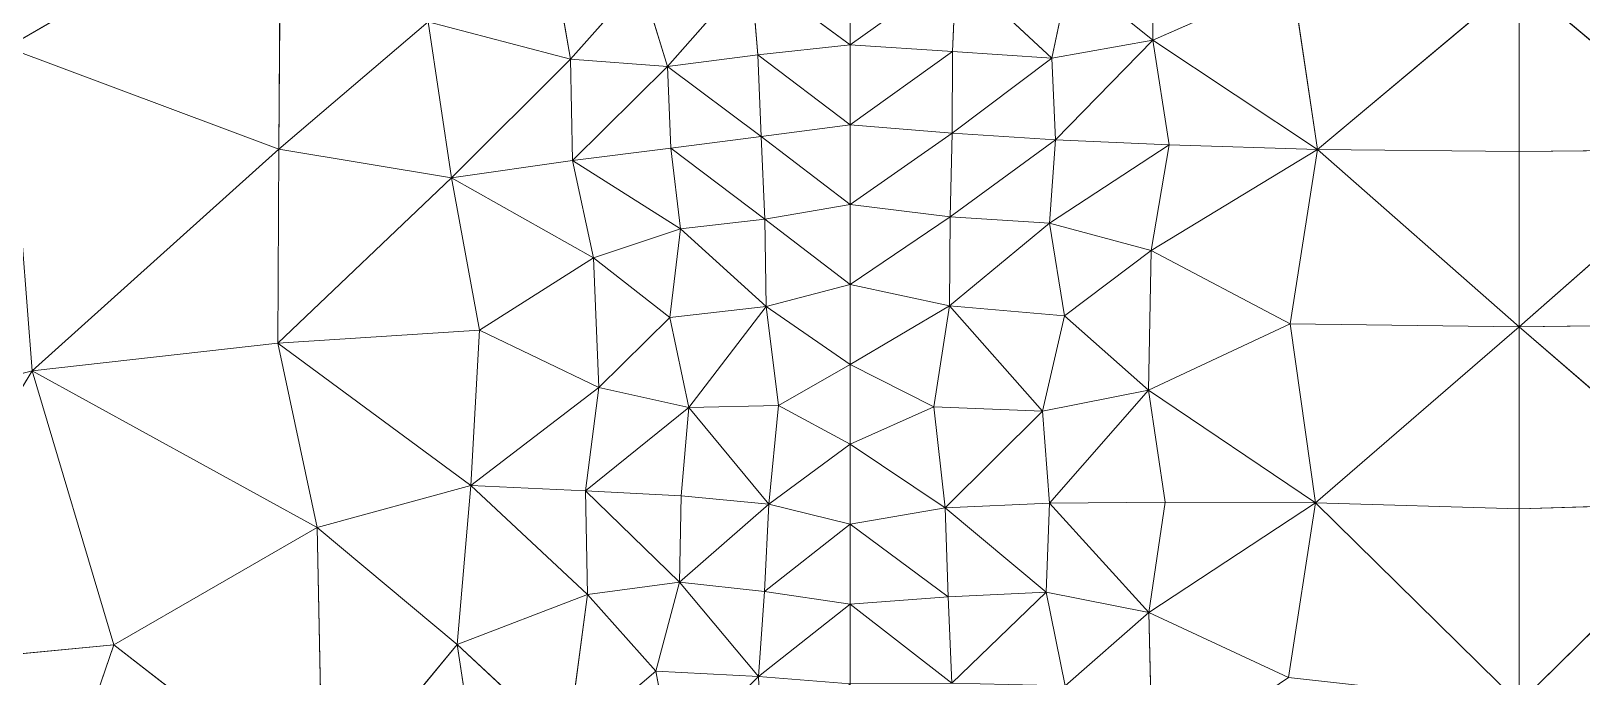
# Model space of a CAD drawing. Header units: metres. Extents: x 0 to 8, y 0 to 4.
# Drawn here: x 0.694 to 1.273, y 2.241 to 2.483 of the extents above; entities that cross this region are included whole.
import ezdxf

# ---------------------------------------------------------------- set-up
doc = ezdxf.new("R2010")
doc.units = ezdxf.units.M
doc.header["$MEASUREMENT"] = 0
for name, color, linetype, lineweight in [('DL_FE_MESH', 134, 'Continuous', 0), ('DL_FE_MESH_CELLS_4', 132, 'Continuous', 0), ('DL_FE_MESH_CELLS_6', 132, 'Continuous', 0), ('DL_TOPOLOGY', 7, 'Continuous', 0)]:
    doc.layers.add(name, color=color, linetype=linetype, lineweight=lineweight)

msp = doc.modelspace()

# ---------------------------------------------------------------- linework, layer by layer
at = {"layer": 'DL_FE_MESH'}
for p, q in [((0.68508, 2.4766), (0.78722, 2.53603)), ((0.78722, 2.53603), (0.78649, 2.43862)), ((0.88574, 2.52876), (0.89547, 2.47221)), ((1.11321, 2.52753), (1.11307, 2.4793)), ((0.96295, 2.50489), (0.9317, 2.46955)), ((0.96295, 2.50489), (1, 2.47761)), ((0.96295, 2.50489), (0.96545, 2.47383)), ((1.03961, 2.50586), (1, 2.47761)), ((1.0382, 2.47517), (1.03961, 2.50586)), ((1.0753, 2.47258), (1.03961, 2.50586)), ((1.0753, 2.47258), (1.08208, 2.50433)), ((1.11307, 2.4793), (1.08208, 2.50433)), ((0.89547, 2.47221), (0.92179, 2.50192)), ((0.9317, 2.46955), (0.92179, 2.50192)), ((1.11307, 2.4793), (1.1651, 2.50232)), ((1.17463, 2.43847), (1.1651, 2.50232)), ((1.25, 2.50167), (1.17463, 2.43847)), ((1.25, 2.43778), (1.25, 2.50167)), ((1.32537, 2.43847), (1.25, 2.50167)), ((0.78649, 2.43862), (0.84238, 2.48624)), ((0.85102, 2.42797), (0.84238, 2.48624)), ((0.84238, 2.48624), (0.89547, 2.47221)), ((0.69436, 2.35574), (0.68508, 2.4766)), ((0.78649, 2.43862), (0.68508, 2.4766)), ((1, 2.47761), (0.96545, 2.47383)), ((1, 2.47761), (1.0382, 2.47517)), ((1.0382, 2.47517), (1, 2.44776)), ((1.03806, 2.44462), (1.0382, 2.47517)), ((1.0382, 2.47517), (1.0753, 2.47258)), ((1.0753, 2.47258), (1.11307, 2.4793)), ((1.11307, 2.4793), (1.0767, 2.4421)), ((1.11917, 2.44019), (1.11307, 2.4793)), ((1.17463, 2.43847), (1.11307, 2.4793)), ((0.85102, 2.42797), (0.89547, 2.47221)), ((0.89622, 2.4344), (0.89547, 2.47221)), ((0.9317, 2.46955), (0.89547, 2.47221)), ((0.9317, 2.46955), (0.89622, 2.4344)), ((0.9317, 2.46955), (0.96545, 2.47383)), ((0.93299, 2.43906), (0.9317, 2.46955)), ((0.96675, 2.44332), (0.9317, 2.46955)), ((0.96545, 2.47383), (1, 2.44776)), ((0.96545, 2.47383), (0.96675, 2.44332)), ((1.0753, 2.47258), (1.03806, 2.44462)), ((1.0767, 2.4421), (1.0753, 2.47258)), ((1, 2.44776), (0.96675, 2.44332)), ((1, 2.44776), (1.03806, 2.44462)), ((0.93299, 2.43906), (0.96675, 2.44332)), ((0.96675, 2.44332), (1, 2.41791)), ((0.96675, 2.44332), (0.96807, 2.41249)), ((1.03806, 2.44462), (1, 2.41791)), ((1.03741, 2.41337), (1.03806, 2.44462)), ((1.0767, 2.4421), (1.03741, 2.41337)), ((1.03806, 2.44462), (1.0767, 2.4421)), ((1.07451, 2.41094), (1.0767, 2.4421)), ((1.11917, 2.44019), (1.07451, 2.41094)), ((1.0767, 2.4421), (1.11917, 2.44019)), ((1.11247, 2.40071), (1.11917, 2.44019)), ((1.11917, 2.44019), (1.17463, 2.43847)), ((0.69436, 2.35574), (0.78649, 2.43862)), ((0.78649, 2.43862), (0.78612, 2.3661)), ((0.85102, 2.42797), (0.78649, 2.43862)), ((0.85102, 2.42797), (0.89622, 2.4344)), ((0.89622, 2.4344), (0.93299, 2.43906)), ((0.90414, 2.39797), (0.89622, 2.4344)), ((0.93659, 2.40883), (0.89622, 2.4344)), ((0.93659, 2.40883), (0.93299, 2.43906)), ((0.96807, 2.41249), (0.93299, 2.43906)), ((1.17463, 2.43847), (1.11247, 2.40071)), ((1.16445, 2.37333), (1.17463, 2.43847)), ((1.17463, 2.43847), (1.25, 2.43778)), ((1.25, 2.37228), (1.17463, 2.43847)), ((1.25, 2.43778), (1.32537, 2.43847)), ((1.32537, 2.43847), (1.25, 2.37228)), ((1.25, 2.37228), (1.25, 2.43778)), ((0.85102, 2.42797), (0.78612, 2.3661)), ((0.8615, 2.37102), (0.85102, 2.42797)), ((0.90414, 2.39797), (0.85102, 2.42797)), ((1, 2.41791), (0.96807, 2.41249)), ((1, 2.41791), (1.03741, 2.41337)), ((0.93659, 2.40883), (0.96807, 2.41249)), ((0.96807, 2.41249), (1, 2.38806)), ((0.96807, 2.41249), (0.96858, 2.37983)), ((1.03741, 2.41337), (1, 2.38806)), ((1.03716, 2.38004), (1.03741, 2.41337)), ((1.07451, 2.41094), (1.03716, 2.38004)), ((1.03741, 2.41337), (1.07451, 2.41094)), ((1.08004, 2.37631), (1.07451, 2.41094)), ((1.07451, 2.41094), (1.11247, 2.40071)), ((0.90414, 2.39797), (0.93659, 2.40883)), ((0.93264, 2.37578), (0.93659, 2.40883)), ((0.96858, 2.37983), (0.93659, 2.40883)), ((1.08004, 2.37631), (1.11247, 2.40071)), ((1.11247, 2.40071), (1.11151, 2.34861)), ((1.16445, 2.37333), (1.11247, 2.40071)), ((0.8615, 2.37102), (0.90414, 2.39797)), ((0.90414, 2.39797), (0.90609, 2.34953)), ((0.93264, 2.37578), (0.90414, 2.39797)), ((1, 2.38806), (0.96858, 2.37983)), ((1, 2.38806), (1.03716, 2.38004)), ((0.93264, 2.37578), (0.96858, 2.37983)), ((0.96858, 2.37983), (0.93967, 2.34205)), ((0.96858, 2.37983), (1, 2.35821)), ((0.96858, 2.37983), (0.9732, 2.34291)), ((1, 2.35821), (1.03716, 2.38004)), ((1.03133, 2.34238), (1.03716, 2.38004)), ((1.03716, 2.38004), (1.08004, 2.37631)), ((1.07184, 2.34067), (1.03716, 2.38004)), ((1.07184, 2.34067), (1.08004, 2.37631)), ((1.11151, 2.34861), (1.08004, 2.37631)), ((0.78612, 2.3661), (0.8615, 2.37102)), ((0.85826, 2.31301), (0.8615, 2.37102)), ((0.90609, 2.34953), (0.8615, 2.37102)), ((0.90609, 2.34953), (0.93264, 2.37578)), ((0.93967, 2.34205), (0.93264, 2.37578)), ((1.11151, 2.34861), (1.16445, 2.37333)), ((1.17392, 2.30652), (1.16445, 2.37333)), ((1.16445, 2.37333), (1.25, 2.37228)), ((1.25, 2.37228), (1.17392, 2.30652)), ((1.25, 2.37228), (1.33555, 2.37333)), ((1.25, 2.30425), (1.25, 2.37228)), ((1.32608, 2.30652), (1.25, 2.37228)), ((0.69436, 2.35574), (0.78612, 2.3661)), ((0.78612, 2.3661), (0.80084, 2.29722)), ((0.85826, 2.31301), (0.78612, 2.3661)), ((0.69436, 2.35574), (0.58041, 2.32583)), ((0.69436, 2.35574), (0.62672, 2.24392)), ((0.72488, 2.25347), (0.69436, 2.35574)), ((0.80084, 2.29722), (0.69436, 2.35574)), ((1, 2.35821), (0.9732, 2.34291)), ((1, 2.35821), (1.03133, 2.34238)), ((0.85826, 2.31301), (0.90609, 2.34953)), ((0.90109, 2.31101), (0.90609, 2.34953)), ((0.90609, 2.34953), (0.93967, 2.34205)), ((1.07184, 2.34067), (1.11151, 2.34861)), ((1.11151, 2.34861), (1.07447, 2.30632)), ((1.11772, 2.30672), (1.11151, 2.34861)), ((1.17392, 2.30652), (1.11151, 2.34861)), ((0.93967, 2.34205), (0.90109, 2.31101)), ((0.93687, 2.30908), (0.93967, 2.34205)), ((0.93967, 2.34205), (0.9732, 2.34291)), ((0.96963, 2.30595), (0.93967, 2.34205)), ((0.9732, 2.34291), (0.96963, 2.30595)), ((1, 2.32836), (0.9732, 2.34291)), ((1, 2.32836), (1.03133, 2.34238)), ((1.0355, 2.30463), (1.03133, 2.34238)), ((1.03133, 2.34238), (1.07184, 2.34067)), ((1.07184, 2.34067), (1.0355, 2.30463)), ((1.07447, 2.30632), (1.07184, 2.34067)), ((1, 2.32836), (0.96963, 2.30595)), ((1.0355, 2.30463), (1, 2.32836)), ((0.80084, 2.29722), (0.85826, 2.31301)), ((0.85321, 2.25358), (0.85826, 2.31301)), ((0.85826, 2.31301), (0.90109, 2.31101)), ((0.90191, 2.27223), (0.85826, 2.31301)), ((0.90191, 2.27223), (0.90109, 2.31101)), ((0.90109, 2.31101), (0.93687, 2.30908)), ((0.93623, 2.27681), (0.90109, 2.31101)), ((0.93623, 2.27681), (0.93687, 2.30908)), ((0.93687, 2.30908), (0.96963, 2.30595)), ((1.07447, 2.30632), (1.11772, 2.30672)), ((1.11163, 2.26553), (1.11772, 2.30672)), ((1.11163, 2.26553), (1.17392, 2.30652)), ((1.11772, 2.30672), (1.17392, 2.30652)), ((1.16381, 2.24128), (1.17392, 2.30652)), ((1.17392, 2.30652), (1.25, 2.30425)), ((1.25, 2.23162), (1.17392, 2.30652)), ((1.25, 2.30425), (1.32608, 2.30652)), ((1.32608, 2.30652), (1.25, 2.23162)), ((0.96963, 2.30595), (0.93623, 2.27681)), ((0.96963, 2.30595), (0.96802, 2.27331)), ((1, 2.29851), (0.96963, 2.30595)), ((1, 2.29851), (1.0355, 2.30463)), ((1.0355, 2.30463), (1.07447, 2.30632)), ((1.03659, 2.2714), (1.0355, 2.30463)), ((1.07322, 2.27305), (1.0355, 2.30463)), ((1.07322, 2.27305), (1.07447, 2.30632)), ((1.11163, 2.26553), (1.07447, 2.30632)), ((1.25, 2.23162), (1.25, 2.30425)), ((0.72488, 2.25347), (0.80084, 2.29722)), ((0.80084, 2.29722), (0.80298, 2.19288)), ((0.85321, 2.25358), (0.80084, 2.29722)), ((0.96802, 2.27331), (1, 2.29851)), ((1.03659, 2.2714), (1, 2.29851)), ((0.85321, 2.25358), (0.90191, 2.27223)), ((0.90191, 2.27223), (0.89422, 2.21527)), ((0.90191, 2.27223), (0.93623, 2.27681)), ((0.92739, 2.24364), (0.90191, 2.27223)), ((0.92739, 2.24364), (0.93623, 2.27681)), ((0.93623, 2.27681), (0.96802, 2.27331)), ((0.96571, 2.24154), (0.93623, 2.27681)), ((0.96802, 2.27331), (0.96571, 2.24154)), ((1, 2.26866), (0.96802, 2.27331)), ((1.03659, 2.2714), (1.07322, 2.27305)), ((1.07322, 2.27305), (1.038, 2.23905)), ((1.08039, 2.23814), (1.07322, 2.27305)), ((1.07322, 2.27305), (1.11163, 2.26553)), ((0.96571, 2.24154), (1, 2.26866)), ((1, 2.26866), (1.03659, 2.2714)), ((1.038, 2.23905), (1, 2.26866)), ((1.038, 2.23905), (1.03659, 2.2714)), ((1.08039, 2.23814), (1.11163, 2.26553)), ((1.11163, 2.26553), (1.11298, 2.20674)), ((1.16381, 2.24128), (1.11163, 2.26553)), ((0.62672, 2.24392), (0.72488, 2.25347)), ((0.69823, 2.1756), (0.72488, 2.25347)), ((0.80298, 2.19288), (0.72488, 2.25347)), ((0.80298, 2.19288), (0.85321, 2.25358)), ((0.86463, 2.17802), (0.85321, 2.25358)), ((0.89422, 2.21527), (0.85321, 2.25358)), ((0.89422, 2.21527), (0.92739, 2.24364)), ((0.93379, 2.20954), (0.92739, 2.24364)), ((0.92739, 2.24364), (0.96571, 2.24154)), ((0.96571, 2.24154), (0.93379, 2.20954)), ((1, 2.23881), (0.96571, 2.24154)), ((0.96571, 2.24154), (0.96695, 2.21014))]:
    msp.add_line(p, q, dxfattribs=at)
at = {"layer": 'DL_FE_MESH_CELLS_4'}
for points in [[(0.78722, 2.53603), (0.65639, 2.6087), (0.68508, 2.4766)], [(0.68508, 2.4766), (0.78649, 2.43862), (0.78722, 2.53603)], [(0.78722, 2.53603), (0.78649, 2.43862), (0.84238, 2.48624)], [(0.84238, 2.48624), (0.89547, 2.47221), (0.88574, 2.52876)], [(0.88574, 2.52876), (0.89547, 2.47221), (0.92179, 2.50192)], [(0.92179, 2.50192), (0.9317, 2.46955), (0.96295, 2.50489)], [(0.96295, 2.50489), (0.9317, 2.46955), (0.96545, 2.47383)], [(1, 2.47761), (0.96295, 2.50489), (0.96545, 2.47383)], [(0.89547, 2.47221), (0.9317, 2.46955), (0.92179, 2.50192)], [(0.78649, 2.43862), (0.85102, 2.42797), (0.84238, 2.48624)], [(0.89547, 2.47221), (0.84238, 2.48624), (0.85102, 2.42797)], [(0.68508, 2.4766), (0.58041, 2.32583), (0.69436, 2.35574)], [(0.78649, 2.43862), (0.68508, 2.4766), (0.69436, 2.35574)], [(0.89547, 2.47221), (0.85102, 2.42797), (0.89622, 2.4344)], [(0.89547, 2.47221), (0.89622, 2.4344), (0.9317, 2.46955)], [(0.9317, 2.46955), (0.89622, 2.4344), (0.93299, 2.43906)], [(0.9317, 2.46955), (0.96675, 2.44332), (0.96545, 2.47383)], [(0.9317, 2.46955), (0.93299, 2.43906), (0.96675, 2.44332)], [(1, 2.44776), (0.96545, 2.47383), (0.96675, 2.44332)], [(0.93299, 2.43906), (0.96807, 2.41249), (0.96675, 2.44332)], [(1, 2.41791), (0.96675, 2.44332), (0.96807, 2.41249)], [(0.78649, 2.43862), (0.69436, 2.35574), (0.78612, 2.3661)], [(0.78649, 2.43862), (0.78612, 2.3661), (0.85102, 2.42797)], [(0.85102, 2.42797), (0.90414, 2.39797), (0.89622, 2.4344)], [(0.89622, 2.4344), (0.93659, 2.40883), (0.93299, 2.43906)], [(0.89622, 2.4344), (0.90414, 2.39797), (0.93659, 2.40883)], [(0.93299, 2.43906), (0.93659, 2.40883), (0.96807, 2.41249)], [(0.85102, 2.42797), (0.78612, 2.3661), (0.8615, 2.37102)], [(0.85102, 2.42797), (0.8615, 2.37102), (0.90414, 2.39797)], [(0.93659, 2.40883), (0.96858, 2.37983), (0.96807, 2.41249)], [(1, 2.38806), (0.96807, 2.41249), (0.96858, 2.37983)], [(0.90414, 2.39797), (0.93264, 2.37578), (0.93659, 2.40883)], [(0.93659, 2.40883), (0.93264, 2.37578), (0.96858, 2.37983)], [(0.8615, 2.37102), (0.90609, 2.34953), (0.90414, 2.39797)], [(0.90414, 2.39797), (0.90609, 2.34953), (0.93264, 2.37578)], [(0.93264, 2.37578), (0.93967, 2.34205), (0.96858, 2.37983)], [(0.96858, 2.37983), (0.93967, 2.34205), (0.9732, 2.34291)], [(0.9732, 2.34291), (1, 2.35821), (0.96858, 2.37983)], [(0.78612, 2.3661), (0.85826, 2.31301), (0.8615, 2.37102)], [(0.90609, 2.34953), (0.8615, 2.37102), (0.85826, 2.31301)], [(0.90609, 2.34953), (0.93967, 2.34205), (0.93264, 2.37578)], [(0.78612, 2.3661), (0.69436, 2.35574), (0.80084, 2.29722)], [(0.78612, 2.3661), (0.80084, 2.29722), (0.85826, 2.31301)], [(0.58041, 2.32583), (0.62672, 2.24392), (0.69436, 2.35574)], [(0.69436, 2.35574), (0.62672, 2.24392), (0.72488, 2.25347)], [(0.80084, 2.29722), (0.69436, 2.35574), (0.72488, 2.25347)], [(0.90609, 2.34953), (0.85826, 2.31301), (0.90109, 2.31101)], [(0.90609, 2.34953), (0.90109, 2.31101), (0.93967, 2.34205)], [(0.93967, 2.34205), (0.90109, 2.31101), (0.93687, 2.30908)], [(0.93967, 2.34205), (0.93687, 2.30908), (0.96963, 2.30595)], [(0.93967, 2.34205), (0.96963, 2.30595), (0.9732, 2.34291)], [(0.96963, 2.30595), (1, 2.32836), (0.9732, 2.34291)], [(0.80084, 2.29722), (0.85321, 2.25358), (0.85826, 2.31301)], [(0.90191, 2.27223), (0.85826, 2.31301), (0.85321, 2.25358)], [(0.90109, 2.31101), (0.85826, 2.31301), (0.90191, 2.27223)], [(0.90109, 2.31101), (0.90191, 2.27223), (0.93623, 2.27681)], [(0.90109, 2.31101), (0.93623, 2.27681), (0.93687, 2.30908)], [(0.93687, 2.30908), (0.93623, 2.27681), (0.96963, 2.30595)], [(0.96963, 2.30595), (0.93623, 2.27681), (0.96802, 2.27331)], [(0.96802, 2.27331), (1, 2.29851), (0.96963, 2.30595)], [(0.72488, 2.25347), (0.80298, 2.19288), (0.80084, 2.29722)], [(0.80084, 2.29722), (0.80298, 2.19288), (0.85321, 2.25358)], [(0.85321, 2.25358), (0.89422, 2.21527), (0.90191, 2.27223)], [(0.90191, 2.27223), (0.89422, 2.21527), (0.92739, 2.24364)], [(0.90191, 2.27223), (0.92739, 2.24364), (0.93623, 2.27681)], [(0.93623, 2.27681), (0.92739, 2.24364), (0.96571, 2.24154)], [(0.93623, 2.27681), (0.96571, 2.24154), (0.96802, 2.27331)], [(0.96571, 2.24154), (1, 2.26866), (0.96802, 2.27331)], [(0.72488, 2.25347), (0.62672, 2.24392), (0.69823, 2.1756)], [(0.69823, 2.1756), (0.80298, 2.19288), (0.72488, 2.25347)], [(0.85321, 2.25358), (0.80298, 2.19288), (0.86463, 2.17802)], [(0.85321, 2.25358), (0.86463, 2.17802), (0.89422, 2.21527)], [(0.69823, 2.1756), (0.62672, 2.24392), (0.63429, 2.17801)], [(0.89422, 2.21527), (0.93379, 2.20954), (0.92739, 2.24364)], [(0.92739, 2.24364), (0.93379, 2.20954), (0.96571, 2.24154)], [(0.96571, 2.24154), (0.93379, 2.20954), (0.96695, 2.21014)], [(0.96695, 2.21014), (1, 2.23881), (0.96571, 2.24154)]]:
    msp.add_3dface(points, dxfattribs=at)
for points, invisible_edges in [([(1, 2.47761), (1, 2.50746), (0.96295, 2.50489)], 1), ([(1, 2.44776), (1, 2.47761), (0.96545, 2.47383)], 1), ([(1, 2.41791), (1, 2.44776), (0.96675, 2.44332)], 1), ([(1, 2.38806), (1, 2.41791), (0.96807, 2.41249)], 1), ([(0.96858, 2.37983), (1, 2.35821), (1, 2.38806)], 2), ([(1, 2.32836), (1, 2.35821), (0.9732, 2.34291)], 1), ([(0.96963, 2.30595), (1, 2.29851), (1, 2.32836)], 2), ([(1, 2.26866), (1, 2.29851), (0.96802, 2.27331)], 1), ([(1, 2.23881), (1, 2.26866), (0.96571, 2.24154)], 1)]:
    msp.add_3dface(points, dxfattribs=dict(at, invisible_edges=invisible_edges))
at = {"layer": 'DL_FE_MESH_CELLS_6'}
for points in [[(1.08208, 2.50433), (1.11307, 2.4793), (1.11321, 2.52753)], [(1.11321, 2.52753), (1.11307, 2.4793), (1.1651, 2.50232)], [(1.03961, 2.50586), (1, 2.47761), (1.0382, 2.47517)], [(1.03961, 2.50586), (1.0382, 2.47517), (1.0753, 2.47258)], [(1.03961, 2.50586), (1.0753, 2.47258), (1.08208, 2.50433)], [(1.08208, 2.50433), (1.0753, 2.47258), (1.11307, 2.4793)], [(1.1651, 2.50232), (1.11307, 2.4793), (1.17463, 2.43847)], [(1.1651, 2.50232), (1.17463, 2.43847), (1.25, 2.50167)], [(1.25, 2.50167), (1.17463, 2.43847), (1.25, 2.43778)], [(1.25, 2.50167), (1.32537, 2.43847), (1.3349, 2.50232)], [(1.25, 2.50167), (1.25, 2.43778), (1.32537, 2.43847)], [(1.0382, 2.47517), (1, 2.44776), (1.03806, 2.44462)], [(1.0382, 2.47517), (1.03806, 2.44462), (1.0753, 2.47258)], [(1.0753, 2.47258), (1.0767, 2.4421), (1.11307, 2.4793)], [(1.11307, 2.4793), (1.0767, 2.4421), (1.11917, 2.44019)], [(1.17463, 2.43847), (1.11307, 2.4793), (1.11917, 2.44019)], [(1.0753, 2.47258), (1.03806, 2.44462), (1.0767, 2.4421)], [(1.03806, 2.44462), (1, 2.41791), (1.03741, 2.41337)], [(1.03806, 2.44462), (1.03741, 2.41337), (1.0767, 2.4421)], [(1.0767, 2.4421), (1.03741, 2.41337), (1.07451, 2.41094)], [(1.0767, 2.4421), (1.07451, 2.41094), (1.11917, 2.44019)], [(1.11917, 2.44019), (1.07451, 2.41094), (1.11247, 2.40071)], [(1.11917, 2.44019), (1.11247, 2.40071), (1.17463, 2.43847)], [(1.17463, 2.43847), (1.11247, 2.40071), (1.16445, 2.37333)], [(1.17463, 2.43847), (1.16445, 2.37333), (1.25, 2.37228)], [(1.17463, 2.43847), (1.25, 2.37228), (1.25, 2.43778)], [(1.32537, 2.43847), (1.25, 2.37228), (1.33555, 2.37333)], [(1.25, 2.43778), (1.25, 2.37228), (1.32537, 2.43847)], [(1.03741, 2.41337), (1, 2.38806), (1.03716, 2.38004)], [(1.03741, 2.41337), (1.03716, 2.38004), (1.07451, 2.41094)], [(1.07451, 2.41094), (1.03716, 2.38004), (1.08004, 2.37631)], [(1.07451, 2.41094), (1.08004, 2.37631), (1.11247, 2.40071)], [(1.08004, 2.37631), (1.11151, 2.34861), (1.11247, 2.40071)], [(1.11247, 2.40071), (1.11151, 2.34861), (1.16445, 2.37333)], [(1.03716, 2.38004), (1, 2.35821), (1.03133, 2.34238)], [(1.03716, 2.38004), (1.03133, 2.34238), (1.07184, 2.34067)], [(1.03716, 2.38004), (1.07184, 2.34067), (1.08004, 2.37631)], [(1.08004, 2.37631), (1.07184, 2.34067), (1.11151, 2.34861)], [(1.11151, 2.34861), (1.17392, 2.30652), (1.16445, 2.37333)], [(1.16445, 2.37333), (1.17392, 2.30652), (1.25, 2.37228)], [(1.25, 2.37228), (1.17392, 2.30652), (1.25, 2.30425)], [(1.25, 2.37228), (1.32608, 2.30652), (1.33555, 2.37333)], [(1.25, 2.37228), (1.25, 2.30425), (1.32608, 2.30652)], [(1.07184, 2.34067), (1.07447, 2.30632), (1.11151, 2.34861)], [(1.11151, 2.34861), (1.07447, 2.30632), (1.11772, 2.30672)], [(1.11151, 2.34861), (1.11772, 2.30672), (1.17392, 2.30652)], [(1.03133, 2.34238), (1, 2.32836), (1.0355, 2.30463)], [(1.03133, 2.34238), (1.0355, 2.30463), (1.07184, 2.34067)], [(1.07184, 2.34067), (1.0355, 2.30463), (1.07447, 2.30632)], [(1.07447, 2.30632), (1.11163, 2.26553), (1.11772, 2.30672)], [(1.17392, 2.30652), (1.11772, 2.30672), (1.11163, 2.26553)], [(1.17392, 2.30652), (1.11163, 2.26553), (1.16381, 2.24128)], [(1.17392, 2.30652), (1.16381, 2.24128), (1.25, 2.23162)], [(1.17392, 2.30652), (1.25, 2.23162), (1.25, 2.30425)], [(1.32608, 2.30652), (1.25, 2.23162), (1.33619, 2.24128)], [(1.25, 2.30425), (1.25, 2.23162), (1.32608, 2.30652)], [(1, 2.29851), (1.03659, 2.2714), (1.0355, 2.30463)], [(1.0355, 2.30463), (1.07322, 2.27305), (1.07447, 2.30632)], [(1.0355, 2.30463), (1.03659, 2.2714), (1.07322, 2.27305)], [(1.07447, 2.30632), (1.07322, 2.27305), (1.11163, 2.26553)], [(1.03659, 2.2714), (1.038, 2.23905), (1.07322, 2.27305)], [(1.07322, 2.27305), (1.038, 2.23905), (1.08039, 2.23814)], [(1.07322, 2.27305), (1.08039, 2.23814), (1.11163, 2.26553)], [(1, 2.26866), (1.038, 2.23905), (1.03659, 2.2714)], [(1.08039, 2.23814), (1.11298, 2.20674), (1.11163, 2.26553)], [(1.11163, 2.26553), (1.11298, 2.20674), (1.16381, 2.24128)]]:
    msp.add_3dface(points, dxfattribs=at)
for points, invisible_edges in [([(1, 2.50746), (1, 2.47761), (1.03961, 2.50586)], 1), ([(1, 2.47761), (1, 2.44776), (1.0382, 2.47517)], 1), ([(1, 2.44776), (1, 2.41791), (1.03806, 2.44462)], 1), ([(1, 2.41791), (1, 2.38806), (1.03741, 2.41337)], 1), ([(1.03716, 2.38004), (1, 2.38806), (1, 2.35821)], 2), ([(1, 2.35821), (1, 2.32836), (1.03133, 2.34238)], 1), ([(1.0355, 2.30463), (1, 2.32836), (1, 2.29851)], 2), ([(1, 2.29851), (1, 2.26866), (1.03659, 2.2714)], 1), ([(1, 2.26866), (1, 2.23881), (1.038, 2.23905)], 1)]:
    msp.add_3dface(points, dxfattribs=dict(at, invisible_edges=invisible_edges))
at = {"layer": 'DL_TOPOLOGY'}
msp.add_line((1, 4), (1, 2), dxfattribs=at)

doc.saveas('drawing.dxf')
